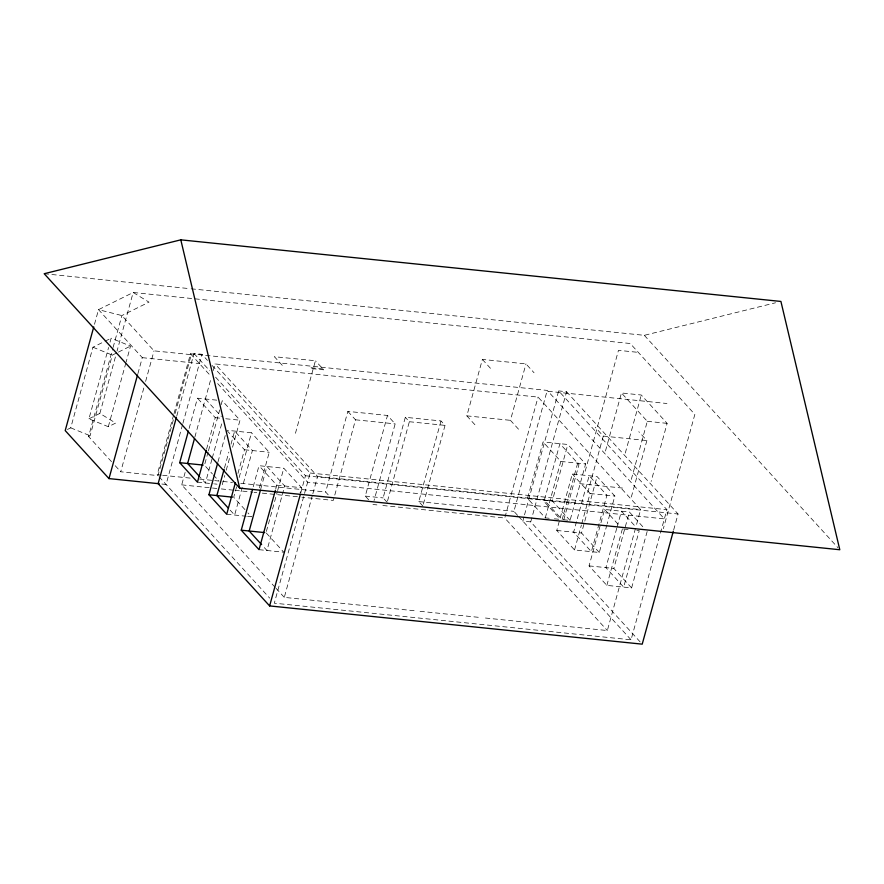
<?xml version="1.0" encoding="UTF-8"?>
<svg xmlns="http://www.w3.org/2000/svg" width="884" height="884" viewBox="0 0 884 884"><rect width="100%" height="100%" fill="white"/><g stroke="black" fill="none" stroke-linecap="round" stroke-linejoin="round"><path stroke-width="0.66" stroke-dasharray="4.42 3.31" d="M94.489 324.273L98.522 309.654L133.164 292.493L630.226 343.511L694.846 414.397L663.365 528.676M67.416 429.48L70.731 427.845L92.942 347.224L103.859 341.81M88.941 418.828L99.859 413.414L115.671 423.071L108.312 426.718L88.941 418.828L108.599 347.456M110.047 342.174L111.141 338.207L130.512 346.097L126.147 361.965M111.539 461.691L88.566 436.497L112.721 348.793M113.097 347.467L121.881 315.566L148.987 302.14L133.164 292.493L117.064 350.959M88.566 436.497L90.102 435.735L112.312 355.114L117.163 352.716M99.859 413.414L116.699 352.285M108.312 426.718L125.782 363.28M137.904 373.623L142.302 357.666L98.522 309.654L121.881 315.566L154.037 350.849L191.298 354.672L174.833 414.474M173.363 419.789L157.993 475.603L120.732 471.78L144.158 386.728M145.617 381.413L154.037 350.849M173.651 414.916L157.186 474.719L161.297 475.139M174.015 413.59L190.491 353.788L547.229 390.408L664.359 518.875L307.621 482.255L216.525 382.33M176.8 415.911L193.994 353.489L201.917 354.296L207.475 360.385M182.546 424.663L166.07 484.465L158.137 483.647M182.9 423.37L201.917 354.296M189.121 428.453L197.463 398.176L219.641 400.452M217.652 524.289L181.706 484.863L185.364 471.57M194.878 437.016L210.989 378.551M213.188 370.573L215.011 363.932L538.058 397.093L640.646 509.615L635.894 526.886M206.536 449.26L215.232 417.668L197.463 398.176M208.094 452.055L204.469 465.216L212.469 473.99M208.458 450.741L219.696 409.933M221.144 404.673L222.238 400.717L240.006 420.209L232.028 449.171M211.917 459.282L205.397 482.973L200.06 477.128M212.282 457.967L222.072 422.43M218.005 461.835L225.254 435.514M224.481 467.923L228.834 452.122M231 444.221L234.636 431.06L252.404 450.553L242.614 486.089M222.238 484.708L224.779 475.493M226.227 470.233L230.216 455.746M237.951 473.437L244.47 449.746L227.597 431.226M236.614 486.764L233.708 497.283L247.045 511.902M239.155 477.548L251.476 432.795L226.702 430.254M242.249 487.404L234.636 515.052L230.194 510.178M253.211 486.752L259.012 465.691L283.786 468.233L301.566 487.725L300.107 492.985M259.465 487.824L269.244 452.288L251.476 432.795M260.78 488.874L266.946 466.498L284.714 485.99L266.946 550.489L262.504 545.616M275.697 489.128L276.791 485.183L259.012 465.691M266.382 531.417L277.267 491.924M277.631 490.609L283.786 468.233M295.455 433.282L315.433 360.727L274.427 356.727L282.504 365.589M300.715 493.018L305.466 475.747L215.364 376.916M212.094 365.457L310.162 473.017L274.316 603.186L631.054 639.806L666.901 509.648L558.655 390.916L524.267 515.77M414.11 610.711L284.294 597.385L312.483 495.051M312.848 493.725L317.599 476.454L215.011 363.932M328.196 494.808L325.643 492.012L347.854 411.392L387.49 415.458L395.159 423.878L374.043 500.532M347.854 411.392L355.523 419.801L333.312 500.421L301.897 497.195M368.694 499.814L365.28 496.079L387.49 415.458M387.159 502.333L383.115 497.913L405.325 417.292L440.994 420.95L445.039 425.381L423.193 504.676M387.523 501.018L409.358 421.723L405.325 417.292M422.828 506.002L418.795 501.571L440.994 420.95M474.907 424.718L466.829 415.856L482.377 359.423L525.969 363.899L534.047 372.761M518.51 429.193L510.433 420.331L525.969 363.899M540.699 557.45L504.753 518.024L538.058 397.093M517.637 515.416L513.924 511.339L547.229 390.408M549.174 518.267L545.284 517.869L527.516 498.377L543.063 441.945L567.837 444.486L585.606 463.978L570.058 520.411L563.451 519.737M523.903 517.096L522.809 521.085L530.731 521.891L640.347 642.127M530.731 521.891L566.589 391.734L558.655 390.916M545.284 517.869L560.832 461.437L543.063 441.945M570.058 520.411L552.29 500.919L567.837 444.486M606.899 524.93L599.308 552.489L574.534 549.947L556.754 530.455L572.302 474.012L597.076 476.564L614.844 496.057L607.253 523.615M577.672 463.161L562.136 519.604L544.356 500.112M563.815 519.726L578.987 464.608L559.904 443.669L544.003 501.416L560.357 519.361M585.175 471.271L618.48 350.34L638.303 352.373M576.501 521.682L573.606 532.179L591.374 551.671L606.921 495.239L589.153 475.747L576.854 520.367M587.738 492.51L603.286 436.077L595.208 427.226M574.534 549.947L581.396 525.008M581.76 523.693L590.07 493.504L572.302 474.012M599.308 552.489L581.528 532.997L584.423 522.499M584.788 521.184L597.076 476.564M605.474 451.017L621.463 392.971L641.287 395.015L667.133 423.359L651.143 481.404M647.154 531.494L631.618 587.926L606.844 585.385L589.064 565.893L604.612 509.46L629.386 512.002L644.491 528.566M625.297 453.061L641.287 395.015M616.756 528.245L605.916 567.616L623.684 587.109L639.231 530.676L636.635 530.411M617.12 526.93L621.463 511.184L635.673 526.776M631.32 479.371L647.309 421.325L621.463 392.971M606.844 585.385L622.391 528.952M631.342 496.996L646.878 440.552L638.801 431.701M631.618 587.926L613.839 568.434L629.386 512.002M485.46 618.026L607.341 630.546L635.53 528.223M673.674 529.936L678.061 514.002L566.589 391.734M105.074 341.213L111.141 338.207M118.379 352.108L130.512 346.097M191.143 288.803L644.314 335.323L775.555 302.77M44.2 273.72L189.762 288.659M548.036 391.292L666.945 403.502M311.035 367.711L322.925 368.937M311.842 368.606L323.732 369.821L315.654 360.959M142.302 357.666L199.375 363.534M647.309 421.325L667.133 423.359M466.829 415.856L510.433 420.331M603.286 436.077L646.878 440.552M409.358 421.723L445.039 425.381M355.523 419.801L395.159 423.878M215.232 417.668L220.514 418.209M225.752 418.751L240.006 420.209M560.832 461.437L585.606 463.978M579.661 483.659L623.264 488.134M244.47 449.746L269.244 452.288M590.07 493.504L614.844 496.057M310.162 473.017L666.901 509.648M317.599 476.454L640.646 509.615M527.516 498.377L552.29 500.919M305.466 475.747L678.061 514.002M276.791 485.183L301.566 487.725M162.656 475.272L191.419 478.233M199.64 479.073L213.331 480.476M214.702 480.62L221.553 481.327M222.923 481.46L232.514 482.443M240.724 483.294L325.643 492.012M365.28 496.079L383.115 497.913M418.795 501.571L513.924 511.339M197.463 482.167L213.166 483.78M214.469 483.913L217.055 484.178M554.356 518.798L559.539 519.328M623.684 529.085L628.867 529.615M181.706 484.863L219.95 488.786M221.309 488.929L233.608 490.189M234.967 490.333L252.725 492.156M254.095 492.289L256.824 492.576M262.294 493.128L300.538 497.062M372.949 504.499L376.916 504.897M382.86 505.515L504.753 518.024M556.754 530.455L581.528 532.997M226.713 514.234L246.304 516.245M247.597 516.378L251.487 516.775L247.929 512.886M589.064 565.893L613.839 568.434M259.023 549.671L283.797 552.224L266.029 532.732M420.055 611.319L479.504 617.419M92.942 347.224L112.312 355.114M70.731 427.845L90.102 435.735M644.314 335.323L837.944 547.704M482.377 359.423L490.454 368.285M604.612 509.46L618.833 525.052M518.565 516.433L631.054 639.806M543.119 560.102L607.341 630.546M193.994 353.489L209.784 370.805M190.491 353.788L210.945 376.219M205.386 398.993L221.387 416.53M213.353 474.962L218.691 480.808M220.072 526.941L275.123 587.319M276.04 588.324L284.294 597.385M159.043 476.752L269.686 598.103M115.218 465.724L120.732 471.78"/><path stroke-width="1.33" d="M93.759 326.925L65.206 430.585L108.986 478.598L159.275 483.758M108.986 478.598L137.539 374.949M176.435 417.237L158.137 483.647L269.62 605.916L642.215 644.16L673.31 531.262M206.171 450.575L197.463 482.167L179.695 462.675L188.403 431.083M194.513 438.475L187.629 463.481L199.176 476.156M235.409 482.642L226.713 514.234L208.933 494.742L217.641 463.161M224.116 469.238L216.867 495.559L228.415 508.234M275.333 490.443L259.023 549.671L241.255 530.19L252.493 489.382M260.415 490.2L249.178 530.997L261.62 544.643M269.62 605.916L300.35 494.344M180.8 239.84L44.2 273.72L239.686 488.123L839.8 549.737L780.915 301.444L180.8 239.84L239.686 488.123M179.695 462.675L203.176 465.083M208.933 494.742L232.415 497.151M241.255 530.19L264.725 532.599"/></g></svg>
